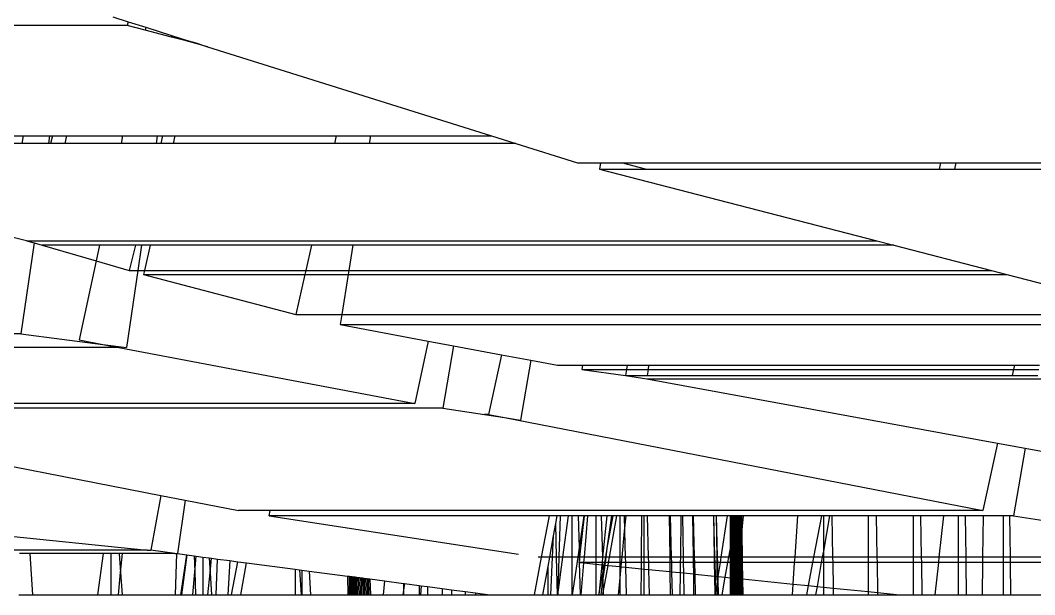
# Model space of a CAD drawing. Extents: x -24961 to 905641, y -154323 to 635957.
# Drawn here: x 395327.1 to 395390.9, y -131266 to -131229.9 of the extents above; entities that cross this region are included whole.
import ezdxf

# ---------------------------------------------------------------- set-up
doc = ezdxf.new("R2010")
doc.units = 0
doc.header["$LTSCALE"] = 1000
doc.header["$MEASUREMENT"] = 0

msp = doc.modelspace()

# ---------------------------------------------------------------- linework, layer by layer
for p, q in [((395332.92, -131229.642), (395333.887, -131229.946)), ((395333.887, -131229.946), (395333.835, -131230.175)), ((395333.887, -131229.946), (395334.992, -131230.292)), ((395333.835, -131230.175), (395277.524, -131230.175)), ((395334.954, -131230.472), (395333.835, -131230.175)), ((395334.992, -131230.292), (395334.954, -131230.472)), ((395336.608, -131230.911), (395334.954, -131230.472)), ((395334.992, -131230.292), (395336.623, -131230.805)), ((395336.623, -131230.805), (395336.608, -131230.911)), ((395337.532, -131231.156), (395336.608, -131230.911)), ((395336.623, -131230.805), (395337.547, -131231.095)), ((395337.547, -131231.095), (395337.532, -131231.156)), ((395338.139, -131231.317), (395337.532, -131231.156)), ((395337.547, -131231.095), (395338.147, -131231.283)), ((395338.147, -131231.283), (395338.139, -131231.317)), ((395338.89, -131231.516), (395338.139, -131231.317)), ((395338.147, -131231.283), (395338.89, -131231.516)), ((395338.89, -131231.516), (395356.742, -131237.121)), ((395327.198, -131237.601), (395311.526, -131237.601)), ((395311.62, -131237.121), (395327.291, -131237.121)), ((395327.291, -131237.121), (395327.198, -131237.601)), ((395328.874, -131237.601), (395327.198, -131237.601)), ((395327.291, -131237.121), (395328.943, -131237.121)), ((395328.943, -131237.121), (395328.874, -131237.601)), ((395329.008, -131237.601), (395328.874, -131237.601)), ((395328.943, -131237.121), (395329.127, -131237.121)), ((395329.127, -131237.121), (395329.008, -131237.601)), ((395329.917, -131237.601), (395329.008, -131237.601)), ((395329.127, -131237.121), (395330.025, -131237.121)), ((395329.917, -131237.601), (395330.025, -131237.121)), ((395333.439, -131237.601), (395329.917, -131237.601)), ((395330.025, -131237.121), (395333.541, -131237.121)), ((395333.541, -131237.121), (395333.439, -131237.601)), ((395335.642, -131237.601), (395333.439, -131237.601)), ((395333.541, -131237.121), (395335.711, -131237.121)), ((395335.711, -131237.121), (395335.642, -131237.601)), ((395335.935, -131237.601), (395335.642, -131237.601)), ((395335.711, -131237.121), (395336.054, -131237.121)), ((395336.054, -131237.121), (395335.935, -131237.601)), ((395336.718, -131237.601), (395335.935, -131237.601)), ((395336.054, -131237.121), (395336.827, -131237.121)), ((395336.827, -131237.121), (395336.718, -131237.601)), ((395346.874, -131237.601), (395336.718, -131237.601)), ((395336.827, -131237.121), (395346.982, -131237.121)), ((395346.982, -131237.121), (395346.874, -131237.601)), ((395349.057, -131237.601), (395346.874, -131237.601)), ((395346.982, -131237.121), (395349.134, -131237.121)), ((395349.134, -131237.121), (395349.057, -131237.601)), ((395358.272, -131237.601), (395349.057, -131237.601)), ((395349.134, -131237.121), (395356.742, -131237.121)), ((395356.742, -131237.121), (395358.272, -131237.601)), ((395358.272, -131237.601), (395362.156, -131238.82)), ((395362.156, -131238.82), (395363.601, -131238.82)), ((395363.601, -131238.82), (395363.54, -131239.216)), ((395363.601, -131238.82), (395364.918, -131238.82)), ((395366.437, -131239.216), (395364.918, -131238.82)), ((395364.918, -131238.82), (395385.017, -131238.82)), ((395384.919, -131239.216), (395385.017, -131238.82)), ((395385.017, -131238.82), (395385.955, -131238.82)), ((395385.955, -131238.82), (395385.867, -131239.216)), ((395385.955, -131238.82), (395391.944, -131238.82)), ((395363.54, -131239.216), (395366.437, -131239.216)), ((395363.54, -131239.216), (395380.988, -131243.734)), ((395366.437, -131239.216), (395384.919, -131239.216)), ((395384.919, -131239.216), (395385.867, -131239.216)), ((395385.867, -131239.216), (395391.845, -131239.216)), ((395327.488, -131243.734), (395326.072, -131243.378)), ((395327.969, -131243.873), (395327.143, -131249.594)), ((395327.488, -131243.734), (395380.988, -131243.734)), ((395327.488, -131243.734), (395327.969, -131243.873)), ((395327.969, -131243.873), (395328.483, -131244.008)), ((395328.483, -131244.008), (395331.868, -131244.999)), ((395332.078, -131244.008), (395328.483, -131244.008)), ((395332.078, -131244.008), (395331.868, -131244.999)), ((395334.347, -131244.008), (395332.078, -131244.008)), ((395334.347, -131244.008), (395333.952, -131245.602)), ((395334.718, -131244.008), (395334.347, -131244.008)), ((395334.718, -131244.008), (395334.488, -131245.602)), ((395335.269, -131244.008), (395334.718, -131244.008)), ((395335.269, -131244.008), (395334.909, -131245.602)), ((395345.425, -131244.008), (395335.269, -131244.008)), ((395345.425, -131244.008), (395345.065, -131245.602)), ((395348.025, -131244.008), (395345.425, -131244.008)), ((395348.025, -131244.008), (395347.769, -131245.602)), ((395382.044, -131244.008), (395348.025, -131244.008)), ((395380.988, -131243.734), (395382.044, -131244.008)), ((395382.044, -131244.008), (395388.2, -131245.602)), ((395331.868, -131244.999), (395330.81, -131249.975)), ((395331.868, -131244.999), (395333.952, -131245.602)), ((395334.488, -131245.602), (395333.788, -131250.448)), ((395333.952, -131245.602), (395334.488, -131245.602)), ((395334.488, -131245.602), (395334.909, -131245.602)), ((395334.909, -131245.602), (395334.853, -131245.851)), ((395334.853, -131245.851), (395344.437, -131248.377)), ((395334.853, -131245.851), (395345.008, -131245.851)), ((395334.909, -131245.602), (395345.065, -131245.602)), ((395345.008, -131245.851), (395344.437, -131248.377)), ((395345.065, -131245.602), (395345.008, -131245.851)), ((395345.008, -131245.851), (395347.728, -131245.851)), ((395345.065, -131245.602), (395347.769, -131245.602)), ((395347.728, -131245.851), (395347.322, -131248.377)), ((395347.769, -131245.602), (395347.728, -131245.851)), ((395347.728, -131245.851), (395389.162, -131245.851)), ((395347.769, -131245.602), (395388.2, -131245.602)), ((395388.2, -131245.602), (395389.162, -131245.851)), ((395389.162, -131245.851), (395391.675, -131246.501)), ((395344.437, -131248.377), (395347.322, -131248.377)), ((395347.322, -131248.377), (395347.221, -131249.004)), ((395347.322, -131248.377), (395399.509, -131248.377)), ((395347.221, -131249.004), (395402.136, -131249.004)), ((395347.221, -131249.004), (395352.758, -131250.044)), ((395327.143, -131249.594), (395280.334, -131249.594)), ((395327.143, -131249.594), (395332.291, -131250.256)), ((395333.308, -131250.448), (395307.531, -131250.448)), ((395330.81, -131249.975), (395332.291, -131250.256)), ((395332.291, -131250.256), (395333.788, -131250.448)), ((395332.291, -131250.256), (395333.308, -131250.448)), ((395333.308, -131250.448), (395351.924, -131253.97)), ((395352.758, -131250.044), (395351.924, -131253.97)), ((395352.758, -131250.044), (395354.357, -131250.344)), ((395354.357, -131250.344), (395353.682, -131254.271)), ((395354.357, -131250.344), (395357.384, -131250.912)), ((395357.384, -131250.912), (395356.564, -131254.671)), ((395357.384, -131250.912), (395359.216, -131251.256)), ((395359.216, -131251.256), (395358.569, -131255.019)), ((395359.216, -131251.256), (395360.899, -131251.572)), ((395360.899, -131251.572), (395362.468, -131251.572)), ((395362.468, -131251.572), (395362.436, -131251.829)), ((395362.468, -131251.572), (395365.279, -131251.572)), ((395365.279, -131251.572), (395365.239, -131251.829)), ((395365.279, -131251.572), (395366.625, -131251.572)), ((395366.625, -131251.572), (395366.592, -131251.829)), ((395366.625, -131251.572), (395389.637, -131251.572)), ((395389.637, -131251.572), (395389.581, -131251.829)), ((395389.637, -131251.572), (395391.219, -131251.572)), ((395362.436, -131251.829), (395365.239, -131251.829)), ((395362.436, -131251.829), (395365.179, -131252.209)), ((395365.239, -131251.829), (395365.179, -131252.209)), ((395365.179, -131252.209), (395366.545, -131252.209)), ((395365.179, -131252.209), (395365.846, -131252.33)), ((395365.239, -131251.829), (395366.592, -131251.829)), ((395365.846, -131252.33), (395366.517, -131252.429)), ((395366.592, -131251.829), (395366.545, -131252.209)), ((395366.545, -131252.209), (395389.498, -131252.209)), ((395366.592, -131251.829), (395389.581, -131251.829)), ((395389.581, -131251.829), (395389.498, -131252.209)), ((395389.498, -131252.209), (395391.108, -131252.209)), ((395389.581, -131251.829), (395391.174, -131251.829)), ((395366.517, -131252.429), (395416.901, -131252.429)), ((395366.517, -131252.429), (395388.567, -131256.474)), ((395353.682, -131254.271), (395306.873, -131254.271)), ((395351.924, -131253.97), (395306.925, -131253.97)), ((395353.682, -131254.271), (395356.296, -131254.671)), ((395310.754, -131254.865), (395335.938, -131259.759)), ((395356.564, -131254.671), (395356.296, -131254.671)), ((395356.296, -131254.671), (395357.563, -131254.865)), ((395356.564, -131254.671), (395357.563, -131254.865)), ((395357.563, -131254.865), (395358.569, -131255.019)), ((395357.563, -131254.865), (395387.643, -131260.71)), ((395258.74, -131255.318), (395335.095, -131263.217)), ((395388.567, -131256.474), (395387.643, -131260.71)), ((395388.567, -131256.474), (395390.312, -131256.792)), ((395390.312, -131256.792), (395389.574, -131261.047)), ((395390.312, -131256.792), (395399.101, -131258.395)), ((395335.938, -131259.759), (395335.32, -131263.217)), ((395335.938, -131259.759), (395337.469, -131260.056)), ((395337.469, -131260.056), (395336.996, -131263.414)), ((395337.469, -131260.056), (395340.834, -131260.71)), ((395342.823, -131260.71), (395340.834, -131260.71)), ((395342.765, -131261.047), (395342.823, -131260.71)), ((395342.765, -131261.047), (395358.448, -131263.472)), ((395360.37, -131261.047), (395342.765, -131261.047)), ((395387.643, -131260.71), (395342.823, -131260.71)), ((395360.37, -131261.047), (395359.875, -131263.644)), ((395360.851, -131261.047), (395360.37, -131261.047)), ((395360.851, -131261.047), (395360.766, -131261.522)), ((395361.064, -131261.047), (395360.851, -131261.047)), ((395361.064, -131261.047), (395360.988, -131263.644)), ((395361.59, -131261.047), (395361.064, -131261.047)), ((395361.239, -131263.644), (395361.59, -131261.047)), ((395361.79, -131261.047), (395361.59, -131261.047)), ((395361.79, -131261.047), (395361.79, -131263.644)), ((395362.2, -131261.047), (395361.79, -131261.047)), ((395362.2, -131261.047), (395362.252, -131263.06)), ((395362.546, -131261.047), (395362.2, -131261.047)), ((395362.546, -131261.047), (395362.252, -131263.06)), ((395362.298, -131263.644), (395362.591, -131261.047)), ((395362.591, -131261.047), (395362.546, -131261.047)), ((395362.588, -131263.644), (395362.806, -131261.047)), ((395362.806, -131261.047), (395362.591, -131261.047)), ((395363.301, -131261.047), (395362.806, -131261.047)), ((395363.301, -131261.047), (395363.301, -131263.644)), ((395363.647, -131261.047), (395363.301, -131261.047)), ((395363.647, -131261.047), (395363.736, -131263.644)), ((395364.002, -131261.047), (395363.647, -131261.047)), ((395364.002, -131261.047), (395363.736, -131263.644)), ((395364.306, -131261.047), (395364.002, -131261.047)), ((395364.03, -131263.093), (395364.405, -131261.047)), ((395364.03, -131263.093), (395364.306, -131261.047)), ((395364.167, -131263.644), (395364.627, -131261.047)), ((395364.405, -131261.047), (395364.306, -131261.047)), ((395364.627, -131261.047), (395364.405, -131261.047)), ((395364.812, -131261.047), (395364.627, -131261.047)), ((395364.812, -131261.047), (395364.812, -131263.644)), ((395365.093, -131261.047), (395364.812, -131261.047)), ((395365.093, -131261.047), (395365.118, -131262.01)), ((395365.211, -131261.047), (395365.093, -131261.047)), ((395365.118, -131262.01), (395365.211, -131261.047)), ((395366.196, -131261.047), (395365.211, -131261.047)), ((395366.179, -131263.644), (395366.196, -131261.047)), ((395366.322, -131261.047), (395366.196, -131261.047)), ((395366.322, -131261.047), (395366.322, -131263.644)), ((395366.54, -131261.047), (395366.322, -131261.047)), ((395366.54, -131261.047), (395366.607, -131263.644)), ((395367.92, -131261.047), (395366.54, -131261.047)), ((395367.92, -131261.047), (395367.958, -131263.644)), ((395367.987, -131261.047), (395367.92, -131261.047)), ((395367.987, -131261.047), (395368.053, -131263.644)), ((395368.652, -131261.047), (395367.987, -131261.047)), ((395368.652, -131261.047), (395368.626, -131263.644)), ((395368.768, -131261.047), (395368.652, -131261.047)), ((395368.768, -131261.047), (395368.807, -131263.644)), ((395369.392, -131261.047), (395368.768, -131261.047)), ((395369.392, -131261.047), (395369.428, -131263.644)), ((395369.433, -131261.047), (395369.392, -131261.047)), ((395369.433, -131261.047), (395369.5, -131263.644)), ((395370.712, -131261.047), (395369.433, -131261.047)), ((395370.712, -131261.047), (395370.75, -131263.644)), ((395370.712, -131261.047), (395370.778, -131263.644)), ((395370.88, -131261.047), (395370.712, -131261.047)), ((395370.88, -131261.047), (395370.947, -131263.644)), ((395370.88, -131261.047), (395370.914, -131263.644)), ((395371.585, -131261.047), (395370.88, -131261.047)), ((395371.194, -131263.644), (395371.585, -131261.047)), ((395371.764, -131261.047), (395371.585, -131261.047)), ((395371.764, -131261.047), (395371.764, -131263.202)), ((395371.813, -131261.047), (395371.764, -131261.047)), ((395371.813, -131261.047), (395371.813, -131262.935)), ((395371.845, -131261.047), (395371.813, -131261.047)), ((395371.845, -131261.047), (395371.845, -131262.757)), ((395371.878, -131261.047), (395371.845, -131261.047)), ((395371.878, -131261.047), (395371.878, -131262.579)), ((395371.878, -131261.047), (395371.927, -131262.312)), ((395371.927, -131261.047), (395371.878, -131261.047)), ((395371.927, -131261.047), (395371.927, -131262.312)), ((395371.957, -131261.047), (395371.927, -131261.047)), ((395371.957, -131261.047), (395371.974, -131262.058)), ((395372.014, -131261.047), (395371.957, -131261.047)), ((395372.014, -131261.047), (395372.026, -131261.774)), ((395372.071, -131261.047), (395372.014, -131261.047)), ((395372.071, -131261.047), (395372.078, -131261.49)), ((395372.128, -131261.047), (395372.071, -131261.047)), ((395372.078, -131261.49), (395372.13, -131261.206)), ((395372.128, -131261.047), (395372.13, -131261.206)), ((395372.159, -131261.047), (395372.128, -131261.047)), ((395372.13, -131261.206), (395372.159, -131261.047)), ((395372.13, -131261.206), (395372.169, -131263.644)), ((395372.159, -131261.047), (395372.214, -131263.644)), ((395372.241, -131261.047), (395372.159, -131261.047)), ((395372.241, -131261.047), (395372.283, -131263.644)), ((395372.298, -131261.047), (395372.241, -131261.047)), ((395372.298, -131261.047), (395372.337, -131263.508)), ((395372.354, -131261.047), (395372.298, -131261.047)), ((395372.354, -131261.047), (395372.387, -131263.052)), ((395372.411, -131261.047), (395372.354, -131261.047)), ((395372.411, -131261.047), (395372.436, -131262.596)), ((395372.468, -131261.047), (395372.411, -131261.047)), ((395372.468, -131261.047), (395372.485, -131262.14)), ((395372.604, -131261.047), (395372.468, -131261.047)), ((395372.485, -131262.14), (395372.604, -131261.047)), ((395376.015, -131261.047), (395372.604, -131261.047)), ((395375.838, -131263.644), (395376.015, -131261.047)), ((395377.502, -131261.047), (395376.015, -131261.047)), ((395377.502, -131261.047), (395377.006, -131263.644)), ((395377.62, -131261.047), (395377.502, -131261.047)), ((395377.62, -131261.047), (395377.62, -131263.272)), ((395378.014, -131261.047), (395377.62, -131263.272)), ((395378.014, -131261.047), (395377.62, -131261.047)), ((395378.161, -131261.047), (395378.014, -131261.047)), ((395378.161, -131261.047), (395378.203, -131263.644)), ((395380.45, -131261.047), (395378.161, -131261.047)), ((395380.45, -131261.047), (395380.45, -131263.644)), ((395380.952, -131261.047), (395380.45, -131261.047)), ((395380.952, -131261.047), (395380.994, -131263.644)), ((395383.28, -131261.047), (395380.952, -131261.047)), ((395383.28, -131261.047), (395383.28, -131263.644)), ((395383.742, -131261.047), (395383.28, -131261.047)), ((395383.742, -131261.047), (395383.784, -131263.644)), ((395385.196, -131261.047), (395383.742, -131261.047)), ((395384.915, -131263.644), (395385.196, -131261.047)), ((395386.11, -131261.047), (395385.196, -131261.047)), ((395386.11, -131261.047), (395386.11, -131263.644)), ((395386.532, -131261.047), (395386.11, -131261.047)), ((395386.532, -131261.047), (395386.574, -131263.644)), ((395387.685, -131261.047), (395386.532, -131261.047)), ((395387.652, -131263.644), (395387.685, -131261.047)), ((395388.94, -131261.047), (395387.685, -131261.047)), ((395388.94, -131261.047), (395388.94, -131263.644)), ((395389.322, -131261.047), (395388.94, -131261.047)), ((395389.322, -131261.047), (395389.364, -131263.644)), ((395389.574, -131261.047), (395389.322, -131261.047)), ((395389.574, -131261.047), (395391.77, -131261.386)), ((395360.766, -131261.522), (395360.627, -131262.301)), ((395360.766, -131261.522), (395360.82, -131263.644)), ((395371.974, -131262.058), (395372.026, -131261.774)), ((395372.026, -131261.774), (395372.078, -131261.49)), ((395372.026, -131261.774), (395372.056, -131263.644)), ((395372.078, -131261.49), (395372.113, -131263.644)), ((395360.627, -131262.301), (395360.387, -131263.644)), ((395360.627, -131262.301), (395360.562, -131263.644)), ((395364.96, -131263.644), (395365.118, -131262.01)), ((395365.118, -131262.01), (395365.16, -131263.644)), ((395371.845, -131262.757), (395371.878, -131262.579)), ((395371.878, -131262.579), (395371.907, -131262.424)), ((395371.878, -131262.579), (395371.878, -131263.644)), ((395371.927, -131262.312), (395371.907, -131262.424)), ((395371.907, -131262.424), (395371.932, -131263.644)), ((395371.927, -131262.312), (395371.974, -131262.058)), ((395371.974, -131262.058), (395371.999, -131263.644)), ((395372.387, -131263.052), (395372.436, -131262.596)), ((395372.436, -131262.596), (395372.485, -131262.14)), ((395372.436, -131262.596), (395372.453, -131263.644)), ((395372.485, -131262.14), (395372.51, -131263.644)), ((395335.095, -131263.217), (395299.166, -131263.217)), ((395335.095, -131263.217), (395335.32, -131263.217)), ((395336.818, -131263.414), (395335.32, -131263.217)), ((395362.252, -131263.06), (395362.167, -131263.644)), ((395362.252, -131263.06), (395362.267, -131263.644)), ((395363.929, -131263.644), (395364.03, -131263.093)), ((395363.955, -131263.644), (395364.03, -131263.093)), ((395371.682, -131263.644), (395371.764, -131263.202)), ((395371.764, -131263.202), (395371.813, -131262.935)), ((395371.764, -131263.202), (395371.764, -131263.644)), ((395371.813, -131262.935), (395371.845, -131262.757)), ((395371.813, -131262.935), (395371.813, -131263.644)), ((395371.845, -131262.757), (395371.845, -131263.644)), ((395372.337, -131263.508), (395372.387, -131263.052)), ((395372.387, -131263.052), (395372.396, -131263.644)), ((395327.704, -131263.414), (395327.064, -131263.414)), ((395327.704, -131263.414), (395327.876, -131266.016)), ((395332.333, -131263.414), (395327.704, -131263.414)), ((395331.984, -131266.016), (395332.333, -131263.414)), ((395332.801, -131263.414), (395332.333, -131263.414)), ((395332.801, -131263.414), (395332.801, -131266.016)), ((395333.333, -131263.414), (395332.801, -131263.414)), ((395333.333, -131263.414), (395333.413, -131264.61)), ((395333.529, -131263.414), (395333.333, -131263.414)), ((395333.413, -131264.61), (395333.529, -131263.414)), ((395336.818, -131263.414), (395333.529, -131263.414)), ((395336.818, -131263.414), (395336.92, -131263.427)), ((395336.92, -131263.427), (395336.85, -131266.016)), ((395336.92, -131263.427), (395336.996, -131263.414)), ((395336.996, -131263.414), (395337.577, -131263.513)), ((395337.211, -131266.016), (395337.577, -131263.513)), ((395337.577, -131263.513), (395337.249, -131266.016)), ((395337.577, -131263.513), (395338.049, -131263.575)), ((395338.049, -131263.575), (395338.077, -131264.579)), ((395338.049, -131263.575), (395338.16, -131263.59)), ((395338.077, -131264.579), (395338.16, -131263.59)), ((395338.16, -131263.59), (395338.596, -131263.647)), ((395338.596, -131263.647), (395338.596, -131266.016)), ((395338.596, -131263.647), (395338.981, -131263.698)), ((395338.981, -131263.698), (395339.043, -131264.631)), ((395338.981, -131263.698), (395339.132, -131263.717)), ((395339.043, -131264.631), (395339.132, -131263.717)), ((395339.132, -131263.717), (395339.509, -131263.767)), ((395339.43, -131266.016), (395339.509, -131263.767)), ((395339.509, -131263.767), (395340.286, -131263.869)), ((395340.286, -131263.869), (395340.167, -131266.016)), ((395340.286, -131263.869), (395340.797, -131263.936)), ((395359.875, -131263.644), (395359.422, -131266.016)), ((395359.875, -131263.644), (395359.69, -131263.644)), ((395360.387, -131263.644), (395359.875, -131263.644)), ((395360.387, -131263.644), (395360.279, -131264.245)), ((395360.562, -131263.644), (395360.387, -131263.644)), ((395360.562, -131263.644), (395360.447, -131266.016)), ((395360.82, -131263.644), (395360.562, -131263.644)), ((395360.82, -131263.644), (395360.881, -131266.016)), ((395360.988, -131263.644), (395360.82, -131263.644)), ((395360.918, -131266.016), (395361.239, -131263.644)), ((395360.988, -131263.644), (395360.918, -131266.016)), ((395361.239, -131263.644), (395360.988, -131263.644)), ((395361.79, -131263.644), (395361.239, -131263.644)), ((395361.79, -131263.644), (395361.79, -131266.016)), ((395362.167, -131263.644), (395361.79, -131263.644)), ((395362.167, -131263.644), (395361.82, -131266.016)), ((395362.267, -131263.644), (395362.167, -131263.644)), ((395362.259, -131263.988), (395362.273, -131263.869)), ((395362.267, -131263.644), (395362.273, -131263.869)), ((395362.298, -131263.644), (395362.267, -131263.644)), ((395362.273, -131263.869), (395362.298, -131263.644)), ((395362.588, -131263.644), (395362.298, -131263.644)), ((395362.559, -131263.988), (395362.588, -131263.644)), ((395363.301, -131263.644), (395362.588, -131263.644)), ((395363.301, -131263.644), (395363.301, -131263.988)), ((395363.736, -131263.644), (395363.301, -131263.644)), ((395363.736, -131263.644), (395363.701, -131263.988)), ((395363.929, -131263.644), (395363.736, -131263.644)), ((395363.865, -131263.988), (395363.929, -131263.644)), ((395363.909, -131263.988), (395363.955, -131263.644)), ((395363.955, -131263.644), (395363.929, -131263.644)), ((395364.167, -131263.644), (395363.955, -131263.644)), ((395364.106, -131263.988), (395364.167, -131263.644)), ((395364.812, -131263.644), (395364.167, -131263.644)), ((395364.812, -131263.644), (395364.812, -131263.988)), ((395364.96, -131263.644), (395364.812, -131263.644)), ((395364.927, -131263.988), (395364.96, -131263.644)), ((395365.16, -131263.644), (395364.96, -131263.644)), ((395365.16, -131263.644), (395365.169, -131263.988)), ((395366.179, -131263.644), (395365.16, -131263.644)), ((395366.177, -131263.988), (395366.179, -131263.644)), ((395366.322, -131263.644), (395366.179, -131263.644)), ((395366.322, -131263.644), (395366.322, -131263.988)), ((395366.607, -131263.644), (395366.322, -131263.644)), ((395366.607, -131263.644), (395366.616, -131263.988)), ((395367.958, -131263.644), (395366.607, -131263.644)), ((395367.958, -131263.644), (395367.963, -131263.988)), ((395368.053, -131263.644), (395367.958, -131263.644)), ((395368.053, -131263.644), (395368.062, -131263.988)), ((395368.626, -131263.644), (395368.053, -131263.644)), ((395368.626, -131263.644), (395368.623, -131263.988)), ((395368.807, -131263.644), (395368.626, -131263.644)), ((395368.807, -131263.644), (395368.812, -131263.988)), ((395369.428, -131263.644), (395368.807, -131263.644)), ((395369.428, -131263.644), (395369.433, -131263.988)), ((395369.5, -131263.644), (395369.428, -131263.644)), ((395369.5, -131263.644), (395369.509, -131263.988)), ((395370.75, -131263.644), (395369.5, -131263.644)), ((395370.75, -131263.644), (395370.756, -131263.988)), ((395370.778, -131263.644), (395370.75, -131263.644)), ((395370.778, -131263.644), (395370.786, -131263.988)), ((395370.914, -131263.644), (395370.778, -131263.644)), ((395370.914, -131263.644), (395370.919, -131263.988)), ((395370.947, -131263.644), (395370.914, -131263.644)), ((395370.947, -131263.644), (395370.955, -131263.988)), ((395371.194, -131263.644), (395370.947, -131263.644)), ((395371.143, -131263.988), (395371.194, -131263.644)), ((395371.682, -131263.644), (395371.194, -131263.644)), ((395371.619, -131263.988), (395371.682, -131263.644)), ((395371.764, -131263.644), (395371.682, -131263.644)), ((395371.764, -131263.644), (395371.764, -131263.988)), ((395371.813, -131263.644), (395371.764, -131263.644)), ((395371.813, -131263.644), (395371.813, -131263.988)), ((395371.845, -131263.644), (395371.813, -131263.644)), ((395371.845, -131263.644), (395371.845, -131263.988)), ((395371.878, -131263.644), (395371.845, -131263.644)), ((395371.878, -131263.644), (395371.878, -131263.988)), ((395371.932, -131263.644), (395371.878, -131263.644)), ((395371.932, -131263.644), (395371.939, -131263.988)), ((395371.999, -131263.644), (395371.932, -131263.644)), ((395371.999, -131263.644), (395372.005, -131263.988)), ((395372.056, -131263.644), (395371.999, -131263.644)), ((395372.056, -131263.644), (395372.062, -131263.988)), ((395372.113, -131263.644), (395372.056, -131263.644)), ((395372.113, -131263.644), (395372.118, -131263.988)), ((395372.169, -131263.644), (395372.113, -131263.644)), ((395372.169, -131263.644), (395372.175, -131263.988)), ((395372.214, -131263.644), (395372.169, -131263.644)), ((395372.214, -131263.644), (395372.222, -131263.988)), ((395372.283, -131263.644), (395372.214, -131263.644)), ((395372.283, -131263.644), (395372.288, -131263.964)), ((395372.34, -131263.644), (395372.283, -131263.644)), ((395372.288, -131263.964), (395372.34, -131263.644)), ((395372.337, -131263.508), (395372.34, -131263.644)), ((395372.34, -131263.644), (395372.345, -131263.988)), ((395372.396, -131263.644), (395372.34, -131263.644)), ((395372.396, -131263.644), (395372.402, -131263.988)), ((395372.453, -131263.644), (395372.396, -131263.644)), ((395372.453, -131263.644), (395372.459, -131263.988)), ((395372.51, -131263.644), (395372.453, -131263.644)), ((395372.51, -131263.644), (395372.515, -131263.988)), ((395375.838, -131263.644), (395372.51, -131263.644)), ((395375.815, -131263.988), (395375.838, -131263.644)), ((395377.006, -131263.644), (395375.838, -131263.644)), ((395377.006, -131263.644), (395376.941, -131263.988)), ((395377.554, -131263.644), (395377.006, -131263.644)), ((395377.554, -131263.644), (395377.493, -131263.988)), ((395377.62, -131263.272), (395377.554, -131263.644)), ((395377.62, -131263.644), (395377.554, -131263.644)), ((395377.62, -131263.272), (395377.62, -131263.644)), ((395377.62, -131263.644), (395377.62, -131263.988)), ((395378.203, -131263.644), (395377.62, -131263.644)), ((395378.203, -131263.644), (395378.209, -131263.988)), ((395380.45, -131263.644), (395378.203, -131263.644)), ((395380.45, -131263.644), (395380.45, -131263.988)), ((395380.994, -131263.644), (395380.45, -131263.644)), ((395380.994, -131263.644), (395380.999, -131263.988)), ((395383.28, -131263.644), (395380.994, -131263.644)), ((395383.28, -131263.644), (395383.28, -131263.988)), ((395383.784, -131263.644), (395383.28, -131263.644)), ((395383.784, -131263.644), (395383.789, -131263.988)), ((395384.915, -131263.644), (395383.784, -131263.644)), ((395384.878, -131263.988), (395384.915, -131263.644)), ((395386.11, -131263.644), (395384.915, -131263.644)), ((395386.11, -131263.644), (395386.11, -131263.988)), ((395386.574, -131263.644), (395386.11, -131263.644)), ((395386.574, -131263.644), (395386.579, -131263.988)), ((395387.652, -131263.644), (395386.574, -131263.644)), ((395387.647, -131263.988), (395387.652, -131263.644)), ((395388.94, -131263.644), (395387.652, -131263.644)), ((395388.94, -131263.644), (395388.94, -131263.988)), ((395389.364, -131263.644), (395388.94, -131263.644)), ((395389.364, -131263.644), (395389.369, -131263.988)), ((395391.77, -131263.644), (395389.364, -131263.644)), ((395340.4, -131266.016), (395340.797, -131263.936)), ((395340.797, -131263.936), (395341.336, -131264.007)), ((395340.98, -131266.016), (395341.336, -131264.007)), ((395341.336, -131264.007), (395344.392, -131264.408)), ((395344.392, -131264.408), (395344.392, -131266.016)), ((395344.392, -131264.408), (395344.659, -131264.443)), ((395344.659, -131264.443), (395344.764, -131266.016)), ((395344.659, -131264.443), (395344.807, -131264.462)), ((395344.807, -131264.462), (395344.811, -131266.016)), ((395344.807, -131264.462), (395345.268, -131264.523)), ((395345.268, -131264.523), (395345.357, -131266.016)), ((395345.268, -131264.523), (395347.685, -131264.84)), ((395360.279, -131264.245), (395359.963, -131266.016)), ((395360.279, -131264.245), (395360.279, -131266.016)), ((395362.259, -131263.988), (395362.328, -131266.016)), ((395362.559, -131263.988), (395362.259, -131263.988)), ((395362.259, -131263.988), (395362.557, -131264.018)), ((395362.389, -131266.016), (395362.557, -131264.018)), ((395362.557, -131264.018), (395362.559, -131263.988)), ((395362.557, -131264.018), (395363.301, -131264.093)), ((395363.301, -131263.988), (395362.559, -131263.988)), ((395363.301, -131263.988), (395363.301, -131264.093)), ((395363.701, -131263.988), (395363.301, -131263.988)), ((395363.301, -131264.093), (395363.301, -131266.016)), ((395363.301, -131264.093), (395363.686, -131264.132)), ((395363.686, -131264.132), (395363.493, -131266.016)), ((395363.701, -131263.988), (395363.686, -131264.132)), ((395363.686, -131264.132), (395363.726, -131264.136)), ((395363.865, -131263.988), (395363.701, -131263.988)), ((395363.701, -131263.988), (395363.726, -131264.136)), ((395363.726, -131264.136), (395363.74, -131264.672)), ((395363.726, -131264.136), (395363.836, -131264.147)), ((395363.74, -131264.672), (395363.836, -131264.147)), ((395363.752, -131265.148), (395363.887, -131264.152)), ((395363.771, -131265.879), (395364.074, -131264.171)), ((395363.836, -131264.147), (395363.865, -131263.988)), ((395363.836, -131264.147), (395363.887, -131264.152)), ((395363.909, -131263.988), (395363.865, -131263.988)), ((395363.887, -131264.152), (395363.909, -131263.988)), ((395363.887, -131264.152), (395364.074, -131264.171)), ((395364.106, -131263.988), (395363.909, -131263.988)), ((395364.074, -131264.171), (395364.106, -131263.988)), ((395364.074, -131264.171), (395364.812, -131264.245)), ((395364.812, -131263.988), (395364.106, -131263.988)), ((395364.812, -131263.988), (395364.812, -131264.245)), ((395364.927, -131263.988), (395364.812, -131263.988)), ((395364.812, -131264.245), (395364.812, -131265.179)), ((395364.812, -131264.245), (395364.901, -131264.254)), ((395364.812, -131265.179), (395364.901, -131264.254)), ((395364.901, -131264.254), (395364.927, -131263.988)), ((395364.901, -131264.254), (395365.177, -131264.281)), ((395365.169, -131263.988), (395364.927, -131263.988)), ((395365.169, -131263.988), (395365.177, -131264.281)), ((395366.177, -131263.988), (395365.169, -131263.988)), ((395365.177, -131264.281), (395365.221, -131266.016)), ((395365.177, -131264.281), (395366.175, -131264.382)), ((395366.164, -131266.016), (395366.175, -131264.382)), ((395366.175, -131264.382), (395366.177, -131263.988)), ((395366.175, -131264.382), (395366.322, -131264.397)), ((395366.322, -131263.988), (395366.177, -131263.988)), ((395366.322, -131263.988), (395366.322, -131264.397)), ((395366.616, -131263.988), (395366.322, -131263.988)), ((395366.322, -131264.397), (395366.322, -131266.016)), ((395366.322, -131264.397), (395366.627, -131264.427)), ((395366.616, -131263.988), (395366.627, -131264.427)), ((395367.963, -131263.988), (395366.616, -131263.988)), ((395366.627, -131264.427), (395366.668, -131266.016)), ((395366.627, -131264.427), (395367.972, -131264.562)), ((395367.963, -131263.988), (395367.972, -131264.562)), ((395368.062, -131263.988), (395367.963, -131263.988)), ((395368.062, -131263.988), (395368.077, -131264.573)), ((395368.623, -131263.988), (395368.062, -131263.988)), ((395368.623, -131263.988), (395368.616, -131264.627)), ((395368.812, -131263.988), (395368.623, -131263.988)), ((395368.812, -131263.988), (395368.822, -131264.648)), ((395369.433, -131263.988), (395368.812, -131263.988)), ((395369.433, -131263.988), (395369.443, -131264.71)), ((395369.509, -131263.988), (395369.433, -131263.988)), ((395369.509, -131263.988), (395369.528, -131264.719)), ((395370.756, -131263.988), (395369.509, -131263.988)), ((395370.756, -131263.988), (395370.768, -131264.843)), ((395370.786, -131263.988), (395370.756, -131263.988)), ((395370.786, -131263.988), (395370.808, -131264.847)), ((395370.919, -131263.988), (395370.786, -131263.988)), ((395370.919, -131263.988), (395370.93, -131264.86)), ((395370.955, -131263.988), (395370.919, -131263.988)), ((395370.955, -131263.988), (395370.978, -131264.865)), ((395371.143, -131263.988), (395370.955, -131263.988)), ((395371.01, -131264.868), (395371.143, -131263.988)), ((395371.619, -131263.988), (395371.143, -131263.988)), ((395371.45, -131264.912), (395371.619, -131263.988)), ((395371.764, -131263.988), (395371.619, -131263.988)), ((395371.764, -131263.988), (395371.764, -131264.944)), ((395371.813, -131263.988), (395371.764, -131263.988)), ((395371.813, -131263.988), (395371.813, -131264.948)), ((395371.845, -131263.988), (395371.813, -131263.988)), ((395371.845, -131263.988), (395371.845, -131264.952)), ((395371.878, -131263.988), (395371.845, -131263.988)), ((395371.878, -131263.988), (395371.878, -131264.955)), ((395371.939, -131263.988), (395371.878, -131263.988)), ((395371.939, -131263.988), (395371.927, -131264.96)), ((395371.939, -131263.988), (395371.959, -131264.963)), ((395372.005, -131263.988), (395371.939, -131263.988)), ((395372.005, -131263.988), (395372.021, -131264.969)), ((395372.062, -131263.988), (395372.005, -131263.988)), ((395372.062, -131263.988), (395372.078, -131264.975)), ((395372.118, -131263.988), (395372.062, -131263.988)), ((395372.118, -131263.988), (395372.134, -131264.981)), ((395372.175, -131263.988), (395372.118, -131263.988)), ((395372.175, -131263.988), (395372.189, -131264.875)), ((395372.222, -131263.988), (395372.175, -131263.988)), ((395372.189, -131264.875), (395372.232, -131264.481)), ((395372.288, -131263.964), (395372.222, -131263.988)), ((395372.222, -131263.988), (395372.232, -131264.481)), ((395372.232, -131264.481), (395372.288, -131263.964)), ((395372.232, -131264.481), (395372.243, -131264.992)), ((395372.288, -131263.964), (395372.305, -131264.998)), ((395372.345, -131263.988), (395372.288, -131263.964)), ((395372.345, -131263.988), (395372.362, -131265.004)), ((395372.402, -131263.988), (395372.345, -131263.988)), ((395372.402, -131263.988), (395372.418, -131265.009)), ((395372.459, -131263.988), (395372.402, -131263.988)), ((395372.459, -131263.988), (395372.475, -131265.015)), ((395372.515, -131263.988), (395372.459, -131263.988)), ((395372.515, -131263.988), (395372.532, -131265.021)), ((395375.815, -131263.988), (395372.515, -131263.988)), ((395375.722, -131265.341), (395375.815, -131263.988)), ((395376.941, -131263.988), (395375.815, -131263.988)), ((395376.941, -131263.988), (395376.664, -131265.436)), ((395377.493, -131263.988), (395376.941, -131263.988)), ((395377.493, -131263.988), (395377.226, -131265.493)), ((395377.62, -131263.988), (395377.493, -131263.988)), ((395377.62, -131263.988), (395377.62, -131265.532)), ((395378.209, -131263.988), (395377.62, -131263.988)), ((395378.209, -131263.988), (395378.235, -131265.594)), ((395380.45, -131263.988), (395378.209, -131263.988)), ((395380.45, -131263.988), (395380.45, -131265.817)), ((395380.999, -131263.988), (395380.45, -131263.988)), ((395380.999, -131263.988), (395381.03, -131265.875)), ((395383.28, -131263.988), (395380.999, -131263.988)), ((395383.28, -131263.988), (395383.28, -131266.016)), ((395383.789, -131263.988), (395383.28, -131263.988)), ((395383.789, -131263.988), (395383.822, -131266.016)), ((395384.878, -131263.988), (395383.789, -131263.988)), ((395384.659, -131266.016), (395384.878, -131263.988)), ((395386.11, -131263.988), (395384.878, -131263.988)), ((395386.11, -131263.988), (395386.11, -131266.016)), ((395386.579, -131263.988), (395386.11, -131263.988)), ((395386.579, -131263.988), (395386.612, -131266.016)), ((395387.647, -131263.988), (395386.579, -131263.988)), ((395387.622, -131266.016), (395387.647, -131263.988)), ((395388.94, -131263.988), (395387.647, -131263.988)), ((395388.94, -131263.988), (395388.94, -131266.016)), ((395389.369, -131263.988), (395388.94, -131263.988)), ((395389.369, -131263.988), (395389.402, -131266.016)), ((395391.77, -131263.988), (395389.369, -131263.988)), ((395333.275, -131266.016), (395333.413, -131264.61)), ((395333.413, -131264.61), (395333.506, -131266.016)), ((395337.956, -131266.016), (395338.077, -131264.579)), ((395338.077, -131264.579), (395338.117, -131266.016)), ((395338.908, -131266.016), (395339.043, -131264.631)), ((395339.043, -131264.631), (395339.135, -131266.016)), ((395347.685, -131264.84), (395347.715, -131266.016)), ((395347.685, -131264.84), (395347.793, -131264.854)), ((395347.793, -131264.854), (395347.793, -131266.016)), ((395347.793, -131264.854), (395347.846, -131264.861)), ((395347.819, -131264.857), (395347.819, -131266.016)), ((395347.846, -131264.861), (395347.846, -131266.016)), ((395347.846, -131264.861), (395347.873, -131265.246)), ((395347.846, -131264.861), (395347.873, -131264.864)), ((395347.873, -131264.864), (395347.873, -131265.246)), ((395347.873, -131264.864), (395347.907, -131264.869)), ((395347.907, -131264.869), (395347.902, -131265.665)), ((395347.907, -131264.869), (395347.953, -131266.016)), ((395347.907, -131264.869), (395347.953, -131264.875)), ((395347.953, -131264.875), (395347.953, -131266.016)), ((395347.953, -131264.875), (395348.006, -131264.882)), ((395347.98, -131264.878), (395347.98, -131266.016)), ((395348.006, -131264.882), (395348.006, -131266.016)), ((395348.006, -131264.882), (395348.033, -131264.885)), ((395348.033, -131264.885), (395348.033, -131266.016)), ((395348.033, -131264.885), (395348.091, -131264.893)), ((395348.06, -131264.889), (395348.06, -131266.016)), ((395348.091, -131264.893), (395348.086, -131266.016)), ((395348.091, -131264.893), (395348.12, -131266.016)), ((395348.091, -131264.893), (395348.14, -131264.899)), ((395348.14, -131264.899), (395348.12, -131266.016)), ((395348.14, -131264.899), (395348.183, -131264.905)), ((395348.183, -131264.905), (395348.211, -131266.016)), ((395348.183, -131264.905), (395348.274, -131264.917)), ((395348.274, -131264.917), (395348.303, -131266.016)), ((395348.274, -131264.917), (395348.366, -131264.929)), ((395348.366, -131264.929), (395348.394, -131266.016)), ((395348.366, -131264.929), (395348.458, -131264.941)), ((395348.458, -131264.941), (395348.485, -131266.016)), ((395348.458, -131264.941), (395348.55, -131264.953)), ((395348.55, -131264.953), (395348.56, -131265.35)), ((395348.55, -131264.953), (395348.603, -131264.96)), ((395348.603, -131264.96), (395348.56, -131265.35)), ((395348.603, -131264.96), (395348.641, -131264.965)), ((395348.641, -131264.965), (395348.668, -131266.016)), ((395348.641, -131264.965), (395348.733, -131264.977)), ((395348.733, -131264.977), (395348.76, -131266.016)), ((395348.733, -131264.977), (395348.825, -131264.989)), ((395348.825, -131264.989), (395348.851, -131266.016)), ((395348.825, -131264.989), (395348.917, -131265.001)), ((395348.917, -131265.001), (395348.943, -131266.016)), ((395348.917, -131265.001), (395349.008, -131265.013)), ((395349.008, -131265.013), (395349.034, -131266.016)), ((395349.008, -131265.013), (395349.1, -131265.025)), ((395349.1, -131265.025), (395349.125, -131266.016)), ((395349.1, -131265.025), (395350.004, -131265.144)), ((395350.004, -131265.144), (395349.931, -131266.016)), ((395350.004, -131265.144), (395351.215, -131265.303)), ((395363.493, -131266.016), (395363.74, -131264.672)), ((395363.635, -131266.016), (395363.752, -131265.148)), ((395363.74, -131264.672), (395363.752, -131265.148)), ((395363.752, -131265.148), (395363.771, -131265.879)), ((395367.972, -131264.562), (395367.993, -131266.016)), ((395367.972, -131264.562), (395368.077, -131264.573)), ((395368.077, -131264.573), (395368.114, -131266.016)), ((395368.077, -131264.573), (395368.616, -131264.627)), ((395368.616, -131264.627), (395368.602, -131266.016)), ((395368.616, -131264.627), (395368.822, -131264.648)), ((395368.822, -131264.648), (395368.842, -131266.016)), ((395368.822, -131264.648), (395369.443, -131264.71)), ((395369.443, -131264.71), (395369.461, -131266.016)), ((395369.443, -131264.71), (395369.528, -131264.719)), ((395369.528, -131264.719), (395369.561, -131266.016)), ((395369.528, -131264.719), (395370.768, -131264.843)), ((395370.768, -131264.843), (395370.786, -131266.016)), ((395370.768, -131264.843), (395370.808, -131264.847)), ((395370.808, -131264.847), (395370.837, -131266.016)), ((395370.808, -131264.847), (395370.93, -131264.86)), ((395370.93, -131264.86), (395370.937, -131265.354)), ((395370.93, -131264.86), (395370.978, -131264.865)), ((395370.937, -131265.354), (395370.983, -131265.05)), ((395370.978, -131264.865), (395370.983, -131265.05)), ((395370.978, -131264.865), (395371.01, -131264.868)), ((395370.983, -131265.05), (395371.01, -131264.868)), ((395370.983, -131265.05), (395371.007, -131266.016)), ((395371.01, -131264.868), (395371.45, -131264.912)), ((395371.247, -131266.016), (395371.45, -131264.912)), ((395371.45, -131264.912), (395371.764, -131264.944)), ((395371.764, -131264.944), (395371.764, -131266.016)), ((395371.764, -131264.944), (395371.813, -131264.948)), ((395371.813, -131264.948), (395371.813, -131266.016)), ((395371.813, -131264.948), (395371.845, -131264.952)), ((395371.845, -131264.952), (395371.845, -131266.016)), ((395371.845, -131264.952), (395371.878, -131264.955)), ((395371.878, -131264.955), (395371.878, -131266.016)), ((395371.878, -131264.955), (395371.927, -131264.96)), ((395371.927, -131264.96), (395371.927, -131266.016)), ((395371.927, -131264.96), (395371.959, -131264.963)), ((395371.959, -131264.963), (395371.981, -131266.016)), ((395371.959, -131264.963), (395372.021, -131264.969)), ((395372.021, -131264.969), (395372.038, -131266.016)), ((395372.021, -131264.969), (395372.078, -131264.975)), ((395372.078, -131264.975), (395372.091, -131265.787)), ((395372.078, -131264.975), (395372.134, -131264.981)), ((395372.134, -131264.981), (395372.14, -131265.331)), ((395372.134, -131264.981), (395372.191, -131264.987)), ((395372.14, -131265.331), (395372.191, -131264.987)), ((395372.189, -131264.875), (395372.191, -131264.987)), ((395372.191, -131264.987), (395372.208, -131266.016)), ((395372.191, -131264.987), (395372.243, -131264.992)), ((395372.243, -131264.992), (395372.265, -131266.016)), ((395372.243, -131264.992), (395372.305, -131264.998)), ((395372.305, -131264.998), (395372.321, -131266.016)), ((395372.305, -131264.998), (395372.362, -131265.004)), ((395372.362, -131265.004), (395372.378, -131266.016)), ((395372.362, -131265.004), (395372.418, -131265.009)), ((395372.418, -131265.009), (395372.435, -131266.016)), ((395372.418, -131265.009), (395372.475, -131265.015)), ((395372.475, -131265.015), (395372.491, -131266.016)), ((395372.475, -131265.015), (395372.532, -131265.021)), ((395372.532, -131265.021), (395372.548, -131266.016)), ((395372.532, -131265.021), (395375.722, -131265.341)), ((395347.873, -131265.246), (395347.873, -131266.016)), ((395347.873, -131265.246), (395347.902, -131265.665)), ((395347.902, -131265.665), (395347.9, -131266.016)), ((395347.902, -131265.665), (395347.926, -131266.016)), ((395348.56, -131265.35), (395348.485, -131266.016)), ((395348.56, -131265.35), (395348.577, -131266.016)), ((395351.215, -131265.738), (395351.177, -131266.016)), ((395351.215, -131265.303), (395351.215, -131265.738)), ((395351.215, -131265.303), (395351.272, -131265.31)), ((395351.272, -131265.31), (395351.215, -131265.738)), ((395351.215, -131265.738), (395351.215, -131266.016)), ((395351.272, -131265.31), (395352.187, -131265.43)), ((395352.187, -131265.43), (395352.202, -131266.016)), ((395352.187, -131265.43), (395352.328, -131265.449)), ((395352.328, -131265.449), (395352.273, -131266.016)), ((395352.328, -131265.449), (395352.725, -131265.501)), ((395352.725, -131265.501), (395352.725, -131266.016)), ((395352.725, -131265.501), (395353.638, -131265.621)), ((395353.638, -131265.621), (395353.648, -131266.016)), ((395353.638, -131265.621), (395354.236, -131265.699)), ((395354.236, -131265.699), (395354.236, -131266.016)), ((395354.236, -131265.699), (395355.09, -131265.811)), ((395364.731, -131266.016), (395364.812, -131265.179)), ((395364.812, -131265.179), (395364.812, -131266.016)), ((395370.837, -131266.016), (395370.937, -131265.354)), ((395370.937, -131265.354), (395370.946, -131266.016)), ((395372.066, -131266.016), (395372.091, -131265.787)), ((395372.091, -131265.787), (395372.14, -131265.331)), ((395372.091, -131265.787), (395372.094, -131266.016)), ((395372.14, -131265.331), (395372.151, -131266.016)), ((395375.676, -131266.016), (395375.722, -131265.341)), ((395375.722, -131265.341), (395376.664, -131265.436)), ((395376.664, -131265.436), (395376.554, -131266.016)), ((395376.664, -131265.436), (395377.226, -131265.493)), ((395377.226, -131265.493), (395377.134, -131266.016)), ((395377.226, -131265.493), (395377.62, -131265.532)), ((395377.62, -131265.532), (395377.62, -131266.016)), ((395377.62, -131265.532), (395378.235, -131265.594)), ((395378.235, -131265.594), (395378.242, -131266.016)), ((395378.235, -131265.594), (395380.45, -131265.817)), ((395327.005, -131266.016), (395327.876, -131266.016)), ((395327.876, -131266.016), (395331.984, -131266.016)), ((395331.984, -131266.016), (395332.801, -131266.016)), ((395332.801, -131266.016), (395333.275, -131266.016)), ((395333.275, -131266.016), (395333.506, -131266.016)), ((395333.506, -131266.016), (395336.85, -131266.016)), ((395336.85, -131266.016), (395337.211, -131266.016)), ((395337.211, -131266.016), (395337.249, -131266.016)), ((395337.249, -131266.016), (395337.956, -131266.016)), ((395337.956, -131266.016), (395338.117, -131266.016)), ((395338.117, -131266.016), (395338.596, -131266.016)), ((395338.596, -131266.016), (395338.908, -131266.016)), ((395338.908, -131266.016), (395339.135, -131266.016)), ((395339.135, -131266.016), (395339.43, -131266.016)), ((395339.43, -131266.016), (395340.167, -131266.016)), ((395340.167, -131266.016), (395340.4, -131266.016)), ((395340.4, -131266.016), (395340.98, -131266.016)), ((395340.98, -131266.016), (395344.392, -131266.016)), ((395344.392, -131266.016), (395344.764, -131266.016)), ((395344.764, -131266.016), (395344.811, -131266.016)), ((395344.811, -131266.016), (395345.357, -131266.016)), ((395345.357, -131266.016), (395347.715, -131266.016)), ((395347.715, -131266.016), (395347.793, -131266.016)), ((395347.793, -131266.016), (395347.846, -131266.016)), ((395347.846, -131266.016), (395347.873, -131266.016)), ((395347.873, -131266.016), (395347.926, -131266.016)), ((395347.926, -131266.016), (395347.953, -131266.016)), ((395347.953, -131266.016), (395348.006, -131266.016)), ((395348.006, -131266.016), (395348.033, -131266.016)), ((395348.033, -131266.016), (395348.06, -131266.016)), ((395348.06, -131266.016), (395348.12, -131266.016)), ((395348.12, -131266.016), (395348.211, -131266.016)), ((395348.211, -131266.016), (395348.303, -131266.016)), ((395348.303, -131266.016), (395348.394, -131266.016)), ((395348.394, -131266.016), (395348.485, -131266.016)), ((395348.485, -131266.016), (395348.577, -131266.016)), ((395348.577, -131266.016), (395348.668, -131266.016)), ((395348.668, -131266.016), (395348.76, -131266.016)), ((395348.76, -131266.016), (395348.851, -131266.016)), ((395348.851, -131266.016), (395348.943, -131266.016)), ((395348.943, -131266.016), (395349.034, -131266.016)), ((395349.034, -131266.016), (395349.125, -131266.016)), ((395349.125, -131266.016), (395349.931, -131266.016)), ((395349.931, -131266.016), (395351.177, -131266.016)), ((395351.177, -131266.016), (395351.215, -131266.016)), ((395351.215, -131266.016), (395352.202, -131266.016)), ((395352.202, -131266.016), (395352.273, -131266.016)), ((395352.273, -131266.016), (395352.725, -131266.016)), ((395352.725, -131266.016), (395353.648, -131266.016)), ((395353.648, -131266.016), (395354.236, -131266.016)), ((395354.236, -131266.016), (395355.095, -131266.016)), ((395355.09, -131265.811), (395355.095, -131266.016)), ((395355.09, -131265.811), (395355.747, -131265.898)), ((395355.095, -131266.016), (395355.747, -131266.016)), ((395355.747, -131265.898), (395355.747, -131266.016)), ((395355.747, -131265.898), (395356.649, -131266.016)), ((395355.747, -131266.016), (395356.649, -131266.016)), ((395356.649, -131266.016), (395359.422, -131266.016)), ((395359.422, -131266.016), (395359.963, -131266.016)), ((395359.963, -131266.016), (395360.279, -131266.016)), ((395360.279, -131266.016), (395360.447, -131266.016)), ((395360.447, -131266.016), (395360.881, -131266.016)), ((395360.881, -131266.016), (395360.918, -131266.016)), ((395360.918, -131266.016), (395361.79, -131266.016)), ((395361.79, -131266.016), (395361.82, -131266.016)), ((395361.82, -131266.016), (395362.328, -131266.016)), ((395362.328, -131266.016), (395362.389, -131266.016)), ((395362.389, -131266.016), (395363.301, -131266.016)), ((395363.301, -131266.016), (395363.493, -131266.016)), ((395363.493, -131266.016), (395363.635, -131266.016)), ((395363.635, -131266.016), (395363.747, -131266.016)), ((395363.747, -131266.016), (395363.771, -131265.879)), ((395363.747, -131266.016), (395363.774, -131266.016)), ((395363.771, -131265.879), (395363.774, -131266.016)), ((395363.774, -131266.016), (395364.731, -131266.016)), ((395364.731, -131266.016), (395364.812, -131266.016)), ((395364.812, -131266.016), (395365.221, -131266.016)), ((395365.221, -131266.016), (395366.164, -131266.016)), ((395366.164, -131266.016), (395366.322, -131266.016)), ((395366.322, -131266.016), (395366.668, -131266.016)), ((395366.668, -131266.016), (395367.993, -131266.016)), ((395367.993, -131266.016), (395368.114, -131266.016)), ((395368.114, -131266.016), (395368.602, -131266.016)), ((395368.602, -131266.016), (395368.842, -131266.016)), ((395368.842, -131266.016), (395369.461, -131266.016)), ((395369.461, -131266.016), (395369.561, -131266.016)), ((395369.561, -131266.016), (395370.786, -131266.016)), ((395370.786, -131266.016), (395370.837, -131266.016)), ((395370.837, -131266.016), (395370.946, -131266.016)), ((395370.946, -131266.016), (395371.007, -131266.016)), ((395371.007, -131266.016), (395371.247, -131266.016)), ((395371.247, -131266.016), (395371.764, -131266.016)), ((395371.764, -131266.016), (395371.813, -131266.016)), ((395371.813, -131266.016), (395371.845, -131266.016)), ((395371.845, -131266.016), (395371.878, -131266.016)), ((395371.878, -131266.016), (395371.927, -131266.016)), ((395371.927, -131266.016), (395371.981, -131266.016)), ((395371.981, -131266.016), (395372.038, -131266.016)), ((395372.038, -131266.016), (395372.066, -131266.016)), ((395372.066, -131266.016), (395372.094, -131266.016)), ((395372.094, -131266.016), (395372.151, -131266.016)), ((395372.151, -131266.016), (395372.208, -131266.016)), ((395372.208, -131266.016), (395372.265, -131266.016)), ((395372.265, -131266.016), (395372.321, -131266.016)), ((395372.321, -131266.016), (395372.378, -131266.016)), ((395372.378, -131266.016), (395372.435, -131266.016)), ((395372.435, -131266.016), (395372.491, -131266.016)), ((395372.491, -131266.016), (395372.548, -131266.016)), ((395372.548, -131266.016), (395375.676, -131266.016)), ((395375.676, -131266.016), (395376.554, -131266.016)), ((395376.554, -131266.016), (395377.134, -131266.016)), ((395377.134, -131266.016), (395377.62, -131266.016)), ((395377.62, -131266.016), (395378.242, -131266.016)), ((395378.242, -131266.016), (395380.45, -131266.016)), ((395380.45, -131265.817), (395380.45, -131266.016)), ((395380.45, -131265.817), (395381.03, -131265.875)), ((395380.45, -131266.016), (395381.032, -131266.016)), ((395381.03, -131265.875), (395381.032, -131266.016)), ((395381.03, -131265.875), (395382.433, -131266.016)), ((395381.032, -131266.016), (395382.433, -131266.016)), ((395382.433, -131266.016), (395383.28, -131266.016)), ((395383.28, -131266.016), (395383.822, -131266.016)), ((395383.822, -131266.016), (395384.659, -131266.016)), ((395384.659, -131266.016), (395386.11, -131266.016)), ((395386.11, -131266.016), (395386.612, -131266.016)), ((395386.612, -131266.016), (395387.622, -131266.016)), ((395387.622, -131266.016), (395388.94, -131266.016)), ((395388.94, -131266.016), (395389.402, -131266.016)), ((395389.402, -131266.016), (395391.77, -131266.016))]:
    msp.add_line(p, q)

doc.saveas('drawing.dxf')
